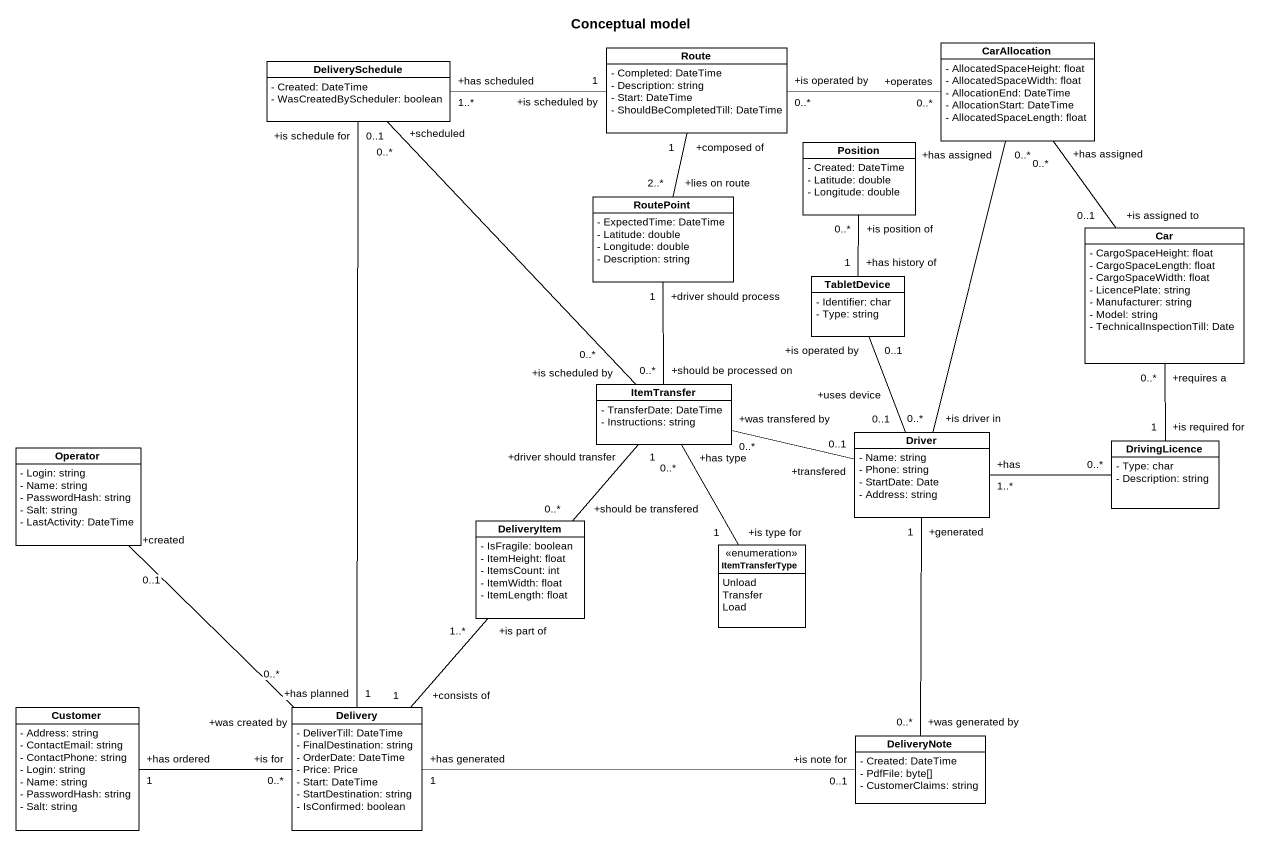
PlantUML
@startuml
title Conceptual model
hide circle
hide empty members
skinparam classAttributeIconSize 0
class Route {
  - Completed: DateTime
  - Description: string
  - Start: DateTime
  - ShouldBeCompletedTill: DateTime
}
class CarAllocation {
  - AllocatedSpaceHeight: float
  - AllocatedSpaceWidth: float
  - AllocationEnd: DateTime
  - AllocationStart: DateTime
  - AllocatedSpaceLength: float
}
class DeliverySchedule {
  - Created: DateTime
  - WasCreatedByScheduler: boolean
}
class Position {
  - Created: DateTime
  - Latitude: double
  - Longitude: double
}
class RoutePoint {
  - ExpectedTime: DateTime
  - Latitude: double
  - Longitude: double
  - Description: string
}
class Car {
  - CargoSpaceHeight: float
  - CargoSpaceLength: float
  - CargoSpaceWidth: float
  - LicencePlate: string
  - Manufacturer: string
  - Model: string
  - TechnicalInspectionTill: Date
}
class TabletDevice {
  - Identifier: char
  - Type: string
}
class ItemTransfer {
  - TransferDate: DateTime
  - Instructions: string
}
class Operator {
  - Login: string
  - Name: string
  - PasswordHash: string
  - Salt: string
  - LastActivity: DateTime
}
class Driver {
  - Name: string
  - Phone: string
  - StartDate: Date
  - Address: string
}
class DrivingLicence {
  - Type: char
  - Description: string
}
class DeliveryItem {
  - IsFragile: boolean
  - ItemHeight: float
  - ItemsCount: int
  - ItemWidth: float
  - ItemLength: float
}
enum ItemTransferType {
  Unload
  Transfer
  Load
}
class Customer {
  - Address: string
  - ContactEmail: string
  - ContactPhone: string
  - Login: string
  - Name: string
  - PasswordHash: string
  - Salt: string
}
class Delivery {
  - DeliverTill: DateTime
  - FinalDestination: string
  - OrderDate: DateTime
  - Price: Price
  - Start: DateTime
  - StartDestination: string
  - IsConfirmed: boolean
}
class DeliveryNote {
  - Created: DateTime
  - PdfFile: byte[]
  - CustomerClaims: string
}
Route "+is operated by\n0..*" -right- "+operates\n0..*" CarAllocation
Route "+composed of\n1" -- "+lies on route\n2..*" RoutePoint
CarAllocation "+has assigned\n0..*" -- "+is assigned to\n0..1" Car
CarAllocation "+has assigned\n0..*" -- "+is driver in\n0..*" Driver
DeliverySchedule "+has scheduled\n1..*" -right- "+is scheduled by\n1" Route
DeliverySchedule "+scheduled\n0..*" -- "+is scheduled by\n0..*" ItemTransfer
Car "+requires a\n0..*" -- "+is required for\n1" DrivingLicence
TabletDevice "+has history of\n1" -up- "+is position of\n0..*" Position
ItemTransfer "+should be processed on\n0..*" -up- "+driver should process\n1" RoutePoint
ItemTransfer "+was transfered by\n0..*" -right- "+transfered\n0..1" Driver
ItemTransfer "+has type\n0..*" -- "+is type for\n1" ItemTransferType
Operator "+created\n0..1" -- "+was created by\n0..*" Delivery
Driver "+uses device\n0..1" -up- "+is operated by\n0..1" TabletDevice
Driver "+has\n1..*" -right- "0..*" DrivingLicence
DeliveryItem "+should be transfered\n0..*" -up- "+driver should transfer\n1" ItemTransfer
Customer "+has ordered\n1" -right- "+is for\n0..*" Delivery
Delivery "+has planned\n1" -up- "+is schedule for\n0..1" DeliverySchedule
Delivery "+consists of\n1" -up- "+is part of\n1..*" DeliveryItem
DeliveryNote "+was generated by\n0..*" -up- "+generated\n1" Driver
DeliveryNote "+is note for\n0..1" -left- "+has generated\n1" Delivery
@enduml
